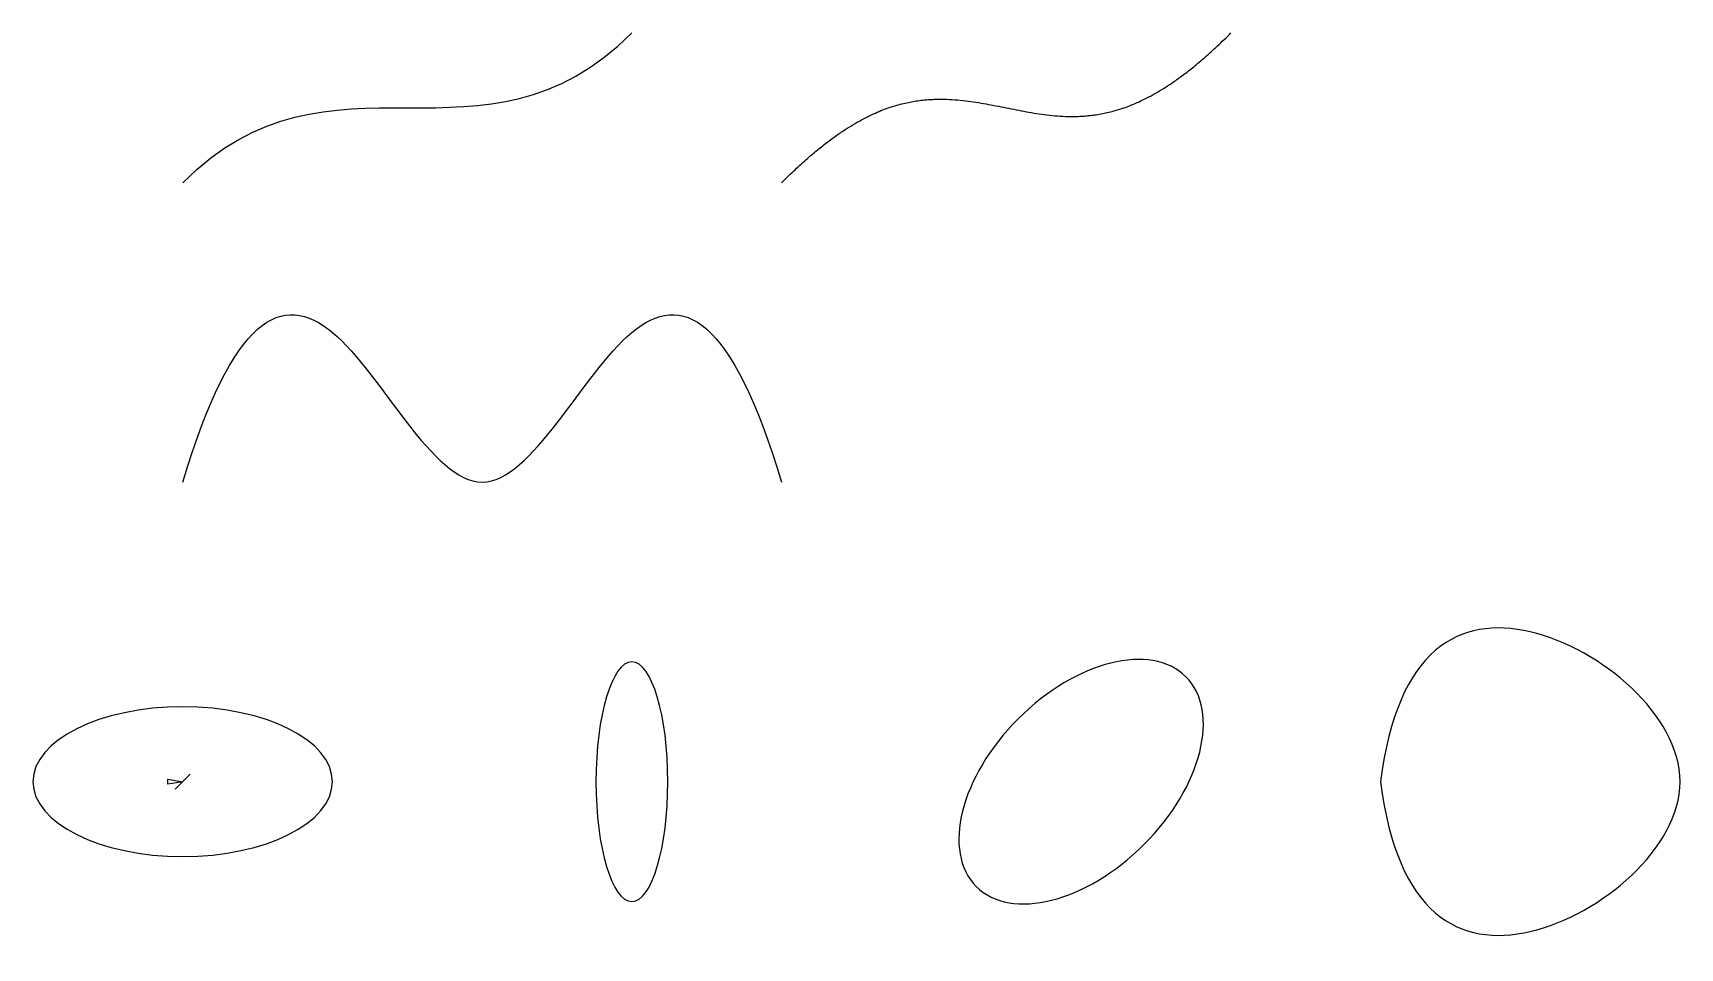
# Model space of a CAD drawing. Header units: millimetres. Extents: x -10000 to 100000, y -11111 to 50000.
import ezdxf

# ---------------------------------------------------------------- set-up
doc = ezdxf.new("R2010")
doc.units = ezdxf.units.MM
for name, color, linetype in [('BLOCK__ARCHTICK', 7, 'CONTINUOUS'), ('BLOCK__CLOSEDBLANK', 7, 'CONTINUOUS'), ('Shape', 7, 'CONTINUOUS'), ('Shape001', 7, 'CONTINUOUS'), ('Shape002', 7, 'CONTINUOUS'), ('Shape003', 7, 'CONTINUOUS'), ('Shape004', 7, 'CONTINUOUS'), ('Shape005', 7, 'CONTINUOUS'), ('Shape006', 7, 'CONTINUOUS'), ('Shape007', 7, 'CONTINUOUS'), ('Shape008', 7, 'CONTINUOUS')]:
    doc.layers.add(name, color=color, linetype=linetype)

msp = doc.modelspace()

# ---------------------------------------------------------------- linework, layer by layer
at = {"layer": 'BLOCK__ARCHTICK'}
msp.add_line((-500, -500), (500, 500), dxfattribs=at)
at = {"layer": 'BLOCK__CLOSEDBLANK'}
for p, q in [((-1000, 164), (0, 0)), ((-1000, -164), (-1000, 164)), ((0, 0), (-1000, -164))]:
    msp.add_line(p, q, dxfattribs=at)
at = {"layer": 'Shape'}
msp.add_line((-500, -500), (500, 500), dxfattribs=at)
at = {"layer": 'Shape001'}
for p, q in [((-1000, 164), (0, 0)), ((-1000, -164), (-1000, 164)), ((0, 0), (-1000, -164))]:
    msp.add_line(p, q, dxfattribs=at)
at = {"layer": 'Shape002'}
msp.add_ellipse((0, 0), major_axis=(10000, 0), ratio=0.5, start_param=0, end_param=6.28318, dxfattribs=at)
at = {"layer": 'Shape003'}
msp.add_ellipse((30000, 0), major_axis=(0, 8000), ratio=0.3, start_param=0, end_param=6.28318, dxfattribs=at)
at = {"layer": 'Shape004'}
msp.add_ellipse((60000, 0), major_axis=(7000, 7000), ratio=0.6, start_param=0, end_param=6.28318, dxfattribs=at)
at = {"layer": 'Shape005'}
msp.add_open_spline([(0, 20000), (3333, 31111), (6667, 32778), (10000, 30000), (13333, 27222), (16667, 20000), (20000, 20000), (23333, 20000), (26667, 27222), (30000, 30000), (33333, 32778), (36667, 31111), (40000, 20000)], degree=3, knots=[0, 0, 0, 0, 14142.1356237, 14142.1356237, 14142.1356237, 28284.2712475, 28284.2712475, 28284.2712475, 42426.4068712, 42426.4068712, 42426.4068712, 56568.5424949, 56568.5424949, 56568.5424949, 56568.5424949], dxfattribs=at)
at = {"layer": 'Shape006'}
msp.add_open_spline([(0, 40000), (10000, 50000), (20000, 40000), (30000, 50000)], degree=3, dxfattribs=at)
at = {"layer": 'Shape007'}
msp.add_open_spline([(40000, 40000), (40156, 40156), (40309, 40306), (40458, 40451), (40607, 40596), (40753, 40735), (40896, 40868), (41039, 41002), (41179, 41131), (41316, 41255), (41452, 41379), (41587, 41498), (41718, 41613), (41850, 41728), (41978, 41839), (42105, 41946), (42231, 42052), (42355, 42155), (42477, 42254), (42599, 42353), (42719, 42448), (42836, 42540), (42954, 42632), (43070, 42720), (43183, 42805), (43297, 42890), (43408, 42972), (43518, 43051), (43628, 43130), (43736, 43207), (43843, 43280), (44056, 43426), (44262, 43562), (44463, 43688), (44663, 43814), (44858, 43930), (45048, 44038), (45238, 44146), (45423, 44246), (45603, 44338), (45783, 44430), (45959, 44515), (46131, 44594), (46303, 44672), (46471, 44744), (46636, 44810), (46801, 44876), (46962, 44936), (47120, 44992), (47278, 45047), (47433, 45097), (47585, 45142), (47738, 45188), (47887, 45229), (48035, 45266), (48182, 45303), (48326, 45336), (48469, 45365), (48612, 45394), (48752, 45420), (48890, 45442), (49029, 45465), (49165, 45484), (49300, 45500), (49435, 45516), (49568, 45530), (49699, 45540), (49831, 45551), (49961, 45559), (50089, 45565), (50218, 45571), (50345, 45575), (50471, 45576), (50597, 45578), (50721, 45577), (50845, 45575), (51092, 45570), (51335, 45558), (51574, 45540), (51813, 45522), (52049, 45498), (52282, 45470), (52515, 45442), (52746, 45410), (52975, 45374), (53203, 45339), (53430, 45300), (53656, 45260), (53882, 45219), (54106, 45177), (54330, 45133), (54554, 45089), (54777, 45045), (55000, 45000), (55223, 44955), (55446, 44911), (55670, 44867), (55894, 44823), (56118, 44781), (56344, 44740), (56570, 44700), (56797, 44661), (57025, 44626), (57254, 44590), (57485, 44558), (57718, 44530), (57951, 44502), (58187, 44478), (58426, 44460), (58665, 44442), (58908, 44430), (59155, 44425), (59279, 44423), (59403, 44422), (59529, 44424), (59655, 44425), (59782, 44429), (59911, 44435), (60039, 44441), (60169, 44449), (60301, 44460), (60432, 44470), (60565, 44484), (60700, 44500), (60835, 44516), (60971, 44535), (61110, 44558), (61248, 44580), (61388, 44606), (61531, 44635), (61674, 44664), (61818, 44697), (61965, 44734), (62113, 44771), (62262, 44812), (62415, 44858), (62567, 44903), (62722, 44953), (62880, 45008), (63038, 45064), (63199, 45124), (63364, 45190), (63529, 45256), (63697, 45328), (63869, 45406), (64041, 45485), (64217, 45570), (64397, 45662), (64577, 45754), (64762, 45854), (64952, 45962), (65142, 46070), (65337, 46186), (65537, 46312), (65738, 46438), (65944, 46574), (66157, 46720), (66264, 46793), (66372, 46870), (66482, 46949), (66592, 47028), (66703, 47110), (66817, 47195), (66930, 47280), (67046, 47368), (67164, 47460), (67281, 47552), (67401, 47647), (67523, 47746), (67645, 47845), (67769, 47948), (67895, 48054), (68022, 48161), (68150, 48272), (68282, 48387), (68413, 48502), (68548, 48621), (68684, 48745), (68821, 48869), (68961, 48998), (69104, 49132), (69247, 49265), (69393, 49404), (69542, 49549), (69691, 49694), (69844, 49844), (70000, 50000)], degree=3, knots=[0, 0, 0, 0, 7.8125, 7.8125, 7.8125, 15.625, 15.625, 15.625, 23.4375, 23.4375, 23.4375, 31.25, 31.25, 31.25, 39.0625, 39.0625, 39.0625, 46.875, 46.875, 46.875, 54.6875, 54.6875, 54.6875, 62.5, 62.5, 62.5, 70.3125, 70.3125, 70.3125, 78.125, 78.125, 78.125, 93.75, 93.75, 93.75, 109.375, 109.375, 109.375, 125, 125, 125, 140.625, 140.625, 140.625, 156.25, 156.25, 156.25, 171.875, 171.875, 171.875, 187.5, 187.5, 187.5, 203.125, 203.125, 203.125, 218.75, 218.75, 218.75, 234.375, 234.375, 234.375, 250, 250, 250, 265.625, 265.625, 265.625, 281.25, 281.25, 281.25, 296.875, 296.875, 296.875, 312.5, 312.5, 312.5, 343.75, 343.75, 343.75, 375, 375, 375, 406.25, 406.25, 406.25, 437.5, 437.5, 437.5, 468.75, 468.75, 468.75, 500, 500, 500, 531.25, 531.25, 531.25, 562.5, 562.5, 562.5, 593.75, 593.75, 593.75, 625, 625, 625, 656.25, 656.25, 656.25, 687.5, 687.5, 687.5, 703.125, 703.125, 703.125, 718.75, 718.75, 718.75, 734.375, 734.375, 734.375, 750, 750, 750, 765.625, 765.625, 765.625, 781.25, 781.25, 781.25, 796.875, 796.875, 796.875, 812.5, 812.5, 812.5, 828.125, 828.125, 828.125, 843.75, 843.75, 843.75, 859.375, 859.375, 859.375, 875, 875, 875, 890.625, 890.625, 890.625, 906.25, 906.25, 906.25, 921.875, 921.875, 921.875, 929.6875, 929.6875, 929.6875, 937.5, 937.5, 937.5, 945.3125, 945.3125, 945.3125, 953.125, 953.125, 953.125, 960.9375, 960.9375, 960.9375, 968.75, 968.75, 968.75, 976.5625, 976.5625, 976.5625, 984.375, 984.375, 984.375, 992.1875, 992.1875, 992.1875, 1000, 1000, 1000, 1000], dxfattribs=at)
at = {"layer": 'Shape008'}
msp.add_open_spline([(80000, 0), (81111, 8889), (85278, 11111), (90000, 10000), (94722, 8889), (100000, 4444), (100000, 0), (100000, -4444), (94722, -8889), (90000, -10000), (85278, -11111), (81111, -8889), (80000, 0)], degree=3, knots=[0, 0, 0, 0, 14142.1356237, 14142.1356237, 14142.1356237, 28284.2712475, 28284.2712475, 28284.2712475, 42426.4068712, 42426.4068712, 42426.4068712, 56568.5424949, 56568.5424949, 56568.5424949, 56568.5424949], dxfattribs=at)

doc.saveas('drawing.dxf')
